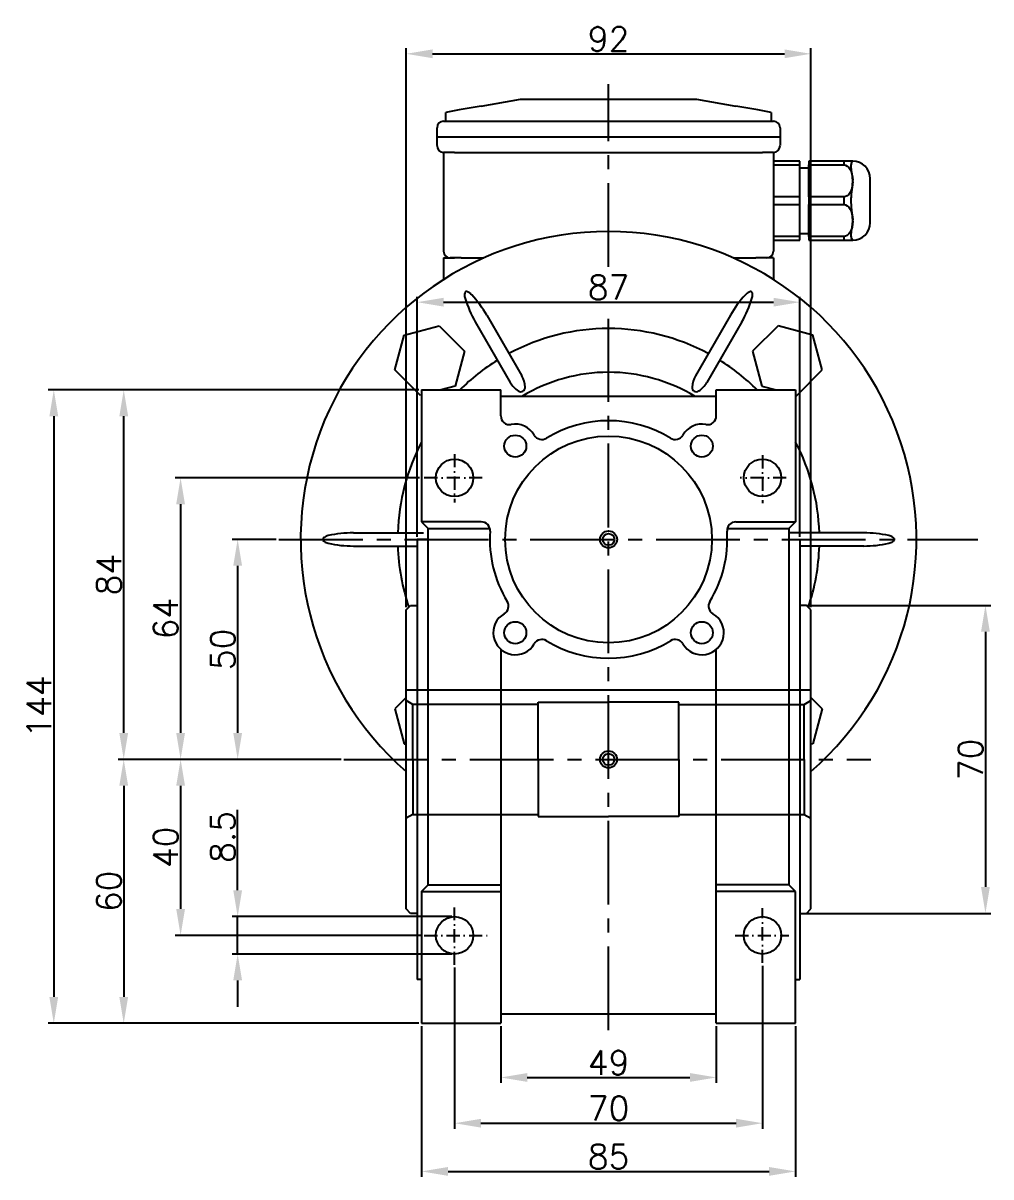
# Model space of a CAD drawing. Header units: millimetres. Extents: x 776 to 1513, y -1143 to -736.
# Drawn here: x 1293 to 1513, y -998.5 to -736.2 of the extents above; entities that cross this region are included whole.
import ezdxf

# ---------------------------------------------------------------- set-up
doc = ezdxf.new("R2010")
doc.units = ezdxf.units.MM
for name, pattern in [('CEN10', [12.1, 3, -1, 0.1, -1, 7]), ('CENTER2', [28.575, 19.05, -3.175, 3.175, -3.175]), ('CONTINUA', [0])]:
    doc.linetypes.add(name, pattern=pattern)
for name, color, linetype in [('HOLLOW SHAFT', 4, 'CONTINUA'), ('MOTOR', 3, 'CONTINUA'), ('PAM', 1, 'CONTINUA'), ('RV', 1, 'CONTINUA'), ('T BOX', 7, 'CONTINUA')]:
    doc.layers.add(name, color=color, linetype=linetype)
doc.styles.get("Standard").update_dxf_attribs({"font": 'txt.shx', "bigfont": 'chineset.shx'})
doc.dimstyles.new('ISO-25', dxfattribs={"dimtxt": 2.5, "dimasz": 2.5, "dimexe": 1.25, "dimexo": 0.625, "dimtad": 1, "dimtxsty": 'Standard', "dimcen": 2.5, "dimadec": 0, "dimazin": 0, "dimtfac": 1, "dimtmove": 0, "dimatfit": 3, "dimfxl": 1, "dimarcsym": 0})

# ---------------------------------------------------------------- blocks, each defined once
blk = doc.blocks.new('*D228')
at = {"lineweight": -2}
for p, q in [((1382.59, -852.97), (1382.59, -798.41)), ((1388.59, -799.66), (1463.59, -799.66)), ((1469.59, -852.97), (1469.59, -798.41))]:
    blk.add_line(p, q, dxfattribs=at)
for points in [[(1388.59, -798.66), (1388.59, -800.66), (1382.59, -799.66)], [(1463.59, -798.66), (1463.59, -800.66), (1469.59, -799.66)]]:
    blk.add_solid(points)
at = {"layer": 'Defpoints', "color": 0}
for p in [(1469.59, -799.66), (1382.59, -853.59), (1469.59, -853.59)]:
    blk.add_point(p, dxfattribs=at)
at = {"insert": (1426.09, -796.28), "char_height": 5.5, "attachment_point": 5}
blk.add_mtext('87', dxfattribs=at)
blk = doc.blocks.new('*D229')
at = {"lineweight": -2}
for p, q in [((1380.09, -868.97), (1380.09, -741.94)), ((1472.09, -868.97), (1472.09, -741.94)), ((1386.09, -743.19), (1466.09, -743.19))]:
    blk.add_line(p, q, dxfattribs=at)
for points in [[(1386.09, -742.19), (1386.09, -744.19), (1380.09, -743.19)], [(1466.09, -742.19), (1466.09, -744.19), (1472.09, -743.19)]]:
    blk.add_solid(points)
at = {"layer": 'Defpoints', "color": 0}
for p in [(1472.09, -743.19), (1380.09, -869.59), (1472.09, -869.59)]:
    blk.add_point(p, dxfattribs=at)
at = {"insert": (1426.09, -739.82), "char_height": 5.5, "attachment_point": 5}
blk.add_mtext('92', dxfattribs=at)
blk = doc.blocks.new('*D230')
at = {"lineweight": -2}
for p, q in [((1391.09, -950.93), (1391.09, -987.55)), ((1461.09, -950.5), (1461.09, -987.55)), ((1397.09, -986.3), (1455.09, -986.3))]:
    blk.add_line(p, q, dxfattribs=at)
for points in [[(1397.09, -985.3), (1397.09, -987.3), (1391.09, -986.3)], [(1455.09, -985.3), (1455.09, -987.3), (1461.09, -986.3)]]:
    blk.add_solid(points)
at = {"layer": 'Defpoints', "color": 0}
for p in [(1391.09, -950.31), (1461.09, -949.87), (1461.09, -986.3)]:
    blk.add_point(p, dxfattribs=at)
at = {"insert": (1426.09, -982.92), "char_height": 5.5, "attachment_point": 5}
blk.add_mtext('70', dxfattribs=at)
blk = doc.blocks.new('*D231')
at = {"lineweight": -2}
for p, q in [((1401.59, -964.22), (1401.59, -977.15)), ((1450.59, -964.22), (1450.59, -977.15)), ((1407.59, -975.9), (1444.59, -975.9))]:
    blk.add_line(p, q, dxfattribs=at)
for points in [[(1407.59, -974.9), (1407.59, -976.9), (1401.59, -975.9)], [(1444.59, -974.9), (1444.59, -976.9), (1450.59, -975.9)]]:
    blk.add_solid(points)
at = {"layer": 'Defpoints', "color": 0}
for p in [(1401.59, -963.59), (1450.59, -963.59), (1450.59, -975.9)]:
    blk.add_point(p, dxfattribs=at)
at = {"insert": (1426.09, -972.53), "char_height": 5.5, "attachment_point": 5}
blk.add_mtext('49', dxfattribs=at)
blk = doc.blocks.new('*D232')
at = {"lineweight": -2}
for p, q in [((1383.59, -964.22), (1383.59, -998.51)), ((1468.59, -964.22), (1468.59, -998.51)), ((1389.59, -997.26), (1462.59, -997.26))]:
    blk.add_line(p, q, dxfattribs=at)
for points in [[(1389.59, -996.26), (1389.59, -998.26), (1383.59, -997.26)], [(1462.59, -996.26), (1462.59, -998.26), (1468.59, -997.26)]]:
    blk.add_solid(points)
at = {"layer": 'Defpoints', "color": 0}
for p in [(1383.59, -963.59), (1468.59, -963.59), (1468.59, -997.26)]:
    blk.add_point(p, dxfattribs=at)
at = {"insert": (1426.09, -993.89), "char_height": 5.5, "attachment_point": 5}
blk.add_mtext('85', dxfattribs=at)
blk = doc.blocks.new('*D233')
at = {"lineweight": -2}
for p, q in [((1350.53, -853.59), (1340.52, -853.59)), ((1341.77, -859.59), (1341.77, -897.59)), ((1365.32, -903.59), (1340.52, -903.59))]:
    blk.add_line(p, q, dxfattribs=at)
for points in [[(1340.77, -859.59), (1342.77, -859.59), (1341.77, -853.59)], [(1340.77, -897.59), (1342.77, -897.59), (1341.77, -903.59)]]:
    blk.add_solid(points)
at = {"layer": 'Defpoints', "color": 0}
for p in [(1351.16, -853.59), (1341.77, -903.59), (1365.94, -903.59)]:
    blk.add_point(p, dxfattribs=at)
at = {"insert": (1338.39, -878.59), "char_height": 5.5, "attachment_point": 5, "rotation": 90}
blk.add_mtext('50', dxfattribs=at)
blk = doc.blocks.new('*D234')
at = {"lineweight": -2}
for p, q in [((1382.96, -839.59), (1327.55, -839.59)), ((1328.8, -845.59), (1328.8, -897.59)), ((1365.32, -903.59), (1327.55, -903.59))]:
    blk.add_line(p, q, dxfattribs=at)
for points in [[(1327.8, -845.59), (1329.8, -845.59), (1328.8, -839.59)], [(1327.8, -897.59), (1329.8, -897.59), (1328.8, -903.59)]]:
    blk.add_solid(points)
at = {"layer": 'Defpoints', "color": 0}
for p in [(1383.59, -839.59), (1328.8, -903.59), (1365.94, -903.59)]:
    blk.add_point(p, dxfattribs=at)
at = {"insert": (1325.42, -871.59), "char_height": 5.5, "attachment_point": 5, "rotation": 90}
blk.add_mtext('64', dxfattribs=at)
blk = doc.blocks.new('*D235')
at = {"lineweight": -2}
for p, q in [((1365.32, -903.59), (1327.55, -903.59)), ((1328.8, -909.59), (1328.8, -937.59)), ((1383.54, -943.59), (1327.55, -943.59))]:
    blk.add_line(p, q, dxfattribs=at)
for points in [[(1327.8, -909.59), (1329.8, -909.59), (1328.8, -903.59)], [(1327.8, -937.59), (1329.8, -937.59), (1328.8, -943.59)]]:
    blk.add_solid(points)
at = {"layer": 'Defpoints', "color": 0}
for p in [(1365.94, -903.59), (1328.8, -943.59), (1384.17, -943.59)]:
    blk.add_point(p, dxfattribs=at)
at = {"insert": (1325.42, -923.59), "char_height": 5.5, "attachment_point": 5, "rotation": 90}
blk.add_mtext('40', dxfattribs=at)
blk = doc.blocks.new('*D236')
at = {"lineweight": -2}
for p, q in [((1365.32, -903.59), (1314.62, -903.59)), ((1315.87, -909.59), (1315.87, -957.59)), ((1382.96, -963.59), (1314.62, -963.59))]:
    blk.add_line(p, q, dxfattribs=at)
for points in [[(1314.87, -909.59), (1316.87, -909.59), (1315.87, -903.59)], [(1314.87, -957.59), (1316.87, -957.59), (1315.87, -963.59)]]:
    blk.add_solid(points)
at = {"layer": 'Defpoints', "color": 0}
for p in [(1365.94, -903.59), (1315.87, -963.59), (1383.59, -963.59)]:
    blk.add_point(p, dxfattribs=at)
at = {"insert": (1312.5, -933.59), "char_height": 5.5, "attachment_point": 5, "rotation": 90}
blk.add_mtext('60', dxfattribs=at)
blk = doc.blocks.new('*D237')
at = {"lineweight": -2}
for p, q in [((1382.96, -819.59), (1314.62, -819.59)), ((1315.87, -897.59), (1315.87, -825.59)), ((1365.32, -903.59), (1314.62, -903.59))]:
    blk.add_line(p, q, dxfattribs=at)
for points in [[(1314.87, -825.59), (1316.87, -825.59), (1315.87, -819.59)], [(1314.87, -897.59), (1316.87, -897.59), (1315.87, -903.59)]]:
    blk.add_solid(points)
at = {"layer": 'Defpoints', "color": 0}
for p in [(1315.87, -819.59), (1383.59, -819.59), (1365.94, -903.59)]:
    blk.add_point(p, dxfattribs=at)
at = {"insert": (1312.5, -861.59), "char_height": 5.5, "attachment_point": 5, "rotation": 90}
blk.add_mtext('84', dxfattribs=at)
blk = doc.blocks.new('*D238')
at = {"lineweight": -2}
for p, q in [((1382.96, -819.59), (1298.72, -819.59)), ((1299.97, -825.59), (1299.97, -957.59)), ((1382.96, -963.59), (1298.72, -963.59))]:
    blk.add_line(p, q, dxfattribs=at)
for points in [[(1298.97, -825.59), (1300.97, -825.59), (1299.97, -819.59)], [(1298.97, -957.59), (1300.97, -957.59), (1299.97, -963.59)]]:
    blk.add_solid(points)
at = {"layer": 'Defpoints', "color": 0}
for p in [(1383.59, -819.59), (1299.97, -963.59), (1383.59, -963.59)]:
    blk.add_point(p, dxfattribs=at)
at = {"insert": (1296.6, -891.59), "char_height": 5.5, "attachment_point": 5, "rotation": 90}
blk.add_mtext('144', dxfattribs=at)
blk = doc.blocks.new('*D239')
at = {"lineweight": -2}
for p, q in [((1341.77, -933.34), (1341.77, -915.09)), ((1390.46, -939.34), (1340.52, -939.34)), ((1341.77, -947.84), (1341.77, -939.34)), ((1390.46, -947.84), (1340.52, -947.84)), ((1341.77, -953.84), (1341.77, -959.84))]:
    blk.add_line(p, q, dxfattribs=at)
for points in [[(1340.77, -933.34), (1342.77, -933.34), (1341.77, -939.34)], [(1340.77, -953.84), (1342.77, -953.84), (1341.77, -947.84)]]:
    blk.add_solid(points)
at = {"layer": 'Defpoints', "color": 0}
for p in [(1341.77, -939.34), (1391.09, -939.34), (1391.09, -947.84)]:
    blk.add_point(p, dxfattribs=at)
at = {"insert": (1338.39, -921.22), "char_height": 5.5, "attachment_point": 5, "rotation": 90}
blk.add_mtext('8.5', dxfattribs=at)
blk = doc.blocks.new('*D220')
at = {"lineweight": -2}
for p, q in [((1471.09, -868.59), (1513.02, -868.59)), ((1511.77, -874.59), (1511.77, -932.59)), ((1471.09, -938.59), (1513.02, -938.59))]:
    blk.add_line(p, q, dxfattribs=at)
for points in [[(1510.77, -874.59), (1512.77, -874.59), (1511.77, -868.59)], [(1510.77, -932.59), (1512.77, -932.59), (1511.77, -938.59)]]:
    blk.add_solid(points)
at = {"layer": 'Defpoints', "color": 0}
for p in [(1470.46, -868.59), (1470.46, -938.59), (1511.77, -938.59)]:
    blk.add_point(p, dxfattribs=at)
at = {"insert": (1508.39, -903.59), "char_height": 5.5, "attachment_point": 5, "rotation": 90}
blk.add_mtext('70', dxfattribs=at)

msp = doc.modelspace()

# ---------------------------------------------------------------- linework, layer by layer
at = {"color": 0, "linetype": 'CENTER2'}
for p, q in [((1426.09, -791.652), (1426.09, -750.101)), ((1426.09, -965.166), (1426.09, -803.45)), ((1351.156, -853.593), (1510.01, -853.593)), ((1365.941, -903.593), (1485.697, -903.593))]:
    msp.add_line(p, q, dxfattribs=at)
at = {"color": 0, "linetype": 'CEN10'}
for p, q in [((1391.09, -834.186), (1391.09, -845.179)), ((1461.09, -834.461), (1461.09, -845.372)), ((1397.393, -839.593), (1382.112, -839.593)), ((1466.482, -839.593), (1455.98, -839.593)), ((1391.09, -950.307), (1391.09, -937.247)), ((1461.09, -949.871), (1461.09, -937.392)), ((1384.169, -943.593), (1399.273, -943.593)), ((1454.897, -943.593), (1467.096, -943.593))]:
    msp.add_line(p, q, dxfattribs=at)
at = {"linetype": 'CONTINUA'}
for centre, radius in [((1426.09, -853.593), 1.926), ((1426.09, -853.593), 1.328), ((1426.09, -903.593), 1.926), ((1426.09, -903.593), 1.328)]:
    msp.add_circle(centre, radius, dxfattribs=at)
at = {"layer": 'HOLLOW SHAFT', "color": 4}
for p, q in [((1380.09, -887.793), (1472.09, -887.793)), ((1381.59, -891.093), (1380.09, -890.226)), ((1410.09, -891.093), (1381.59, -891.093)), ((1381.59, -903.593), (1381.59, -891.093)), ((1410.09, -903.593), (1410.09, -890.593)), ((1410.09, -890.593), (1426.09, -890.593)), ((1442.09, -890.593), (1426.09, -890.593)), ((1442.09, -903.593), (1442.09, -890.593)), ((1442.09, -891.093), (1470.59, -891.093)), ((1470.59, -891.093), (1472.09, -890.226)), ((1470.59, -903.593), (1470.59, -891.093)), ((1381.59, -903.593), (1381.59, -916.093)), ((1410.09, -903.593), (1410.09, -916.593)), ((1442.09, -903.593), (1442.09, -916.593)), ((1470.59, -903.593), (1470.59, -916.093)), ((1381.59, -916.093), (1380.09, -916.959)), ((1381.59, -916.093), (1410.09, -916.093)), ((1410.09, -916.593), (1426.09, -916.593)), ((1442.09, -916.593), (1426.09, -916.593)), ((1442.09, -916.093), (1470.59, -916.093)), ((1470.59, -916.093), (1472.09, -916.959))]:
    msp.add_line(p, q, dxfattribs=at)
at = {"layer": 'MOTOR'}
for p, q in [((1388.59, -789.593), (1388.59, -794.485)), ((1463.59, -789.593), (1463.59, -794.485))]:
    msp.add_line(p, q, dxfattribs=at)
for start, end in [(90, 228.91767), (311.08233, 90)]:
    msp.add_arc((1426.09, -853.593), 70, start, end, dxfattribs=at)
at = {"layer": 'PAM', "linetype": 'CONTINUA'}
for p, q in [((1398.389, -802.613), (1406.346, -816.394)), ((1453.791, -802.613), (1445.834, -816.395)), ((1453.791, -802.613), (1453.791, -802.613)), ((1379.634, -807.137), (1387.553, -805.015)), ((1387.553, -805.015), (1393.35, -810.812)), ((1395.791, -804.113), (1403.748, -817.894)), ((1456.389, -804.113), (1448.432, -817.895)), ((1456.389, -804.113), (1456.389, -804.113)), ((1464.627, -805.015), (1458.829, -810.812)), ((1472.545, -807.137), (1464.627, -805.015)), ((1377.512, -815.056), (1379.634, -807.137)), ((1474.667, -815.056), (1472.545, -807.137)), ((1393.35, -810.812), (1391.228, -818.731)), ((1458.829, -810.812), (1460.951, -818.731)), ((1383.309, -820.853), (1377.512, -815.056)), ((1468.87, -820.853), (1474.667, -815.056)), ((1383.59, -820.778), (1383.309, -820.853)), ((1391.228, -818.731), (1388.013, -819.593)), ((1460.951, -818.731), (1464.166, -819.593)), ((1468.59, -820.778), (1468.87, -820.853)), ((1368.09, -852.092), (1384.003, -852.092)), ((1484.09, -852.093), (1467.09, -852.093)), ((1484.09, -852.093), (1484.09, -852.093)), ((1368.09, -855.092), (1382.59, -855.092)), ((1484.09, -855.093), (1469.59, -855.093)), ((1484.09, -855.093), (1484.09, -855.093)), ((1380.09, -889.552), (1377.512, -892.129)), ((1472.09, -889.552), (1474.667, -892.129)), ((1377.512, -892.129), (1379.634, -900.048)), ((1474.667, -892.129), (1472.545, -900.048)), ((1379.634, -900.048), (1380.09, -900.17)), ((1472.545, -900.048), (1472.09, -900.17))]:
    msp.add_line(p, q, dxfattribs=at)
for centre, radius, start, end in [((1426.09, -853.593), 70, 311.08233, 228.91767), ((1393.768, -797.609), 0.356, 120.00051, 157.38673), ((1393.768, -797.609), 0.356, 82.61395, 120.00051), ((1393.653, -798.377), 1.133, 63.76527, 81.81997), ((1392.898, -799.908), 2.839, 42.63448, 63.76527), ((1459.281, -799.908), 2.839, 116.23474, 137.36553), ((1458.527, -798.377), 1.133, 98.18003, 116.23474), ((1458.412, -797.61), 0.356, 59.99949, 97.38606), ((1458.412, -797.61), 0.356, 22.61326, 59.99949), ((1396.193, -798.005), 2.839, 176.23499, 197.36564), ((1394.491, -797.893), 1.133, 158.18056, 176.23499), ((1418.395, -791.063), 26.101, 197.36564, 210.00003), ((1375.785, -815.663), 26.101, 30.00008, 42.63448), ((1476.395, -815.664), 26.101, 137.36553, 149.99995), ((1433.785, -791.063), 26.101, 329.99995, 342.63435), ((1455.986, -798.006), 2.839, 342.63435, 3.765), ((1457.689, -797.894), 1.133, 3.765, 21.81943), ((1426.09, -853.593), 47.947, 61.7926, 118.20854), ((1426.09, -853.593), 47.947, 121.79261, 134.83738), ((1426.09, -853.593), 47.947, 45.16264, 58.20709), ((1426.09, -853.593), 38, 58.78882, 121.21118), ((1408.653, -815.123), 5.635, 209.46194, 236.89306), ((1401.493, -819.257), 5.635, 3.10693, 30.53801), ((1450.687, -819.257), 5.635, 149.46196, 176.89309), ((1443.526, -815.123), 5.635, 303.10694, 330.53802), ((1406.121, -819.006), 1, 236.8935, 3.10652), ((1446.058, -819.006), 1, 176.89353, 303.10653), ((1426.09, -853.593), 47.947, 152.4229, 178.20857), ((1426.09, -853.593), 47.947, 1.79261, 27.57708), ((1368.09, -878.193), 26.101, 90.00008, 102.63448), ((1484.09, -878.194), 26.101, 77.36553, 89.99994), ((1361.446, -853.592), 0.356, 142.61395, 180.00051), ((1361.446, -853.592), 0.356, 180.00051, 217.38673), ((1362.053, -854.076), 1.133, 123.76527, 141.81997), ((1362.053, -853.109), 1.133, 218.18056, 236.23499), ((1363.002, -855.495), 2.839, 102.63448, 123.76527), ((1363.002, -851.69), 2.839, 236.23499, 257.36564), ((1368.09, -828.991), 26.101, 257.36564, 270.00003), ((1426.09, -853.593), 47.947, 181.7926, 198.74116), ((1426.09, -853.593), 47.947, 341.25882, 358.20856), ((1484.09, -828.992), 26.101, 269.99994, 282.63435), ((1489.178, -855.495), 2.839, 56.23474, 77.36553), ((1489.178, -851.69), 2.839, 282.63435, 303.76501), ((1490.126, -854.076), 1.133, 38.18003, 56.23474), ((1490.126, -853.109), 1.133, 303.76501, 321.81943), ((1490.733, -853.593), 0.356, 359.99949, 37.38606), ((1490.733, -853.593), 0.356, 322.61326, 359.99949)]:
    msp.add_arc(centre, radius, start, end, dxfattribs=at)
at = {"layer": 'RV', "color": 1}
for p, q in [((1383.59, -819.593), (1383.59, -849.593)), ((1383.59, -819.593), (1401.59, -819.593)), ((1401.59, -825.499), (1401.59, -819.593)), ((1450.59, -825.499), (1450.59, -819.593)), ((1450.59, -819.593), (1468.59, -819.593)), ((1468.59, -819.593), (1468.59, -849.593)), ((1450.59, -821.093), (1401.59, -821.093)), ((1383.59, -849.593), (1385.09, -851.093)), ((1397.159, -849.593), (1383.59, -849.593)), ((1455.021, -849.593), (1468.59, -849.593)), ((1468.59, -849.593), (1467.09, -851.093)), ((1385.09, -932.093), (1385.09, -851.093)), ((1385.09, -851.093), (1399.095, -851.093)), ((1453.084, -851.093), (1467.09, -851.093)), ((1467.09, -851.093), (1467.09, -932.093)), ((1385.09, -853.505), (1382.59, -853.593)), ((1382.59, -853.593), (1382.59, -953.593)), ((1467.09, -853.505), (1469.59, -853.593)), ((1469.59, -853.593), (1469.59, -953.593)), ((1380.09, -869.593), (1381.09, -868.593)), ((1380.09, -937.593), (1380.09, -869.593)), ((1381.09, -868.593), (1382.59, -868.593)), ((1471.09, -868.593), (1469.59, -868.593)), ((1472.09, -869.593), (1471.09, -868.593)), ((1472.09, -937.593), (1472.09, -869.593)), ((1401.59, -878.574), (1401.59, -963.593)), ((1450.59, -963.593), (1450.59, -878.574)), ((1383.59, -933.593), (1385.09, -932.093)), ((1383.59, -933.593), (1383.59, -963.593)), ((1383.59, -933.593), (1401.59, -933.593)), ((1385.09, -932.093), (1401.59, -932.093)), ((1467.09, -932.093), (1450.59, -932.093)), ((1468.59, -933.593), (1450.59, -933.593)), ((1468.59, -933.593), (1467.09, -932.093)), ((1468.59, -963.593), (1468.59, -933.593)), ((1381.09, -938.593), (1380.09, -937.593)), ((1382.59, -938.593), (1381.09, -938.593)), ((1469.59, -938.593), (1471.09, -938.593)), ((1471.09, -938.593), (1472.09, -937.593)), ((1383.59, -953.628), (1382.59, -953.593)), ((1383.59, -953.628), (1382.59, -953.593)), ((1468.59, -953.628), (1469.59, -953.593)), ((1468.59, -953.628), (1469.59, -953.593)), ((1450.59, -961.507), (1401.59, -961.507)), ((1383.59, -963.593), (1401.59, -963.593)), ((1450.59, -963.593), (1468.59, -963.593))]:
    msp.add_line(p, q, dxfattribs=at)
for centre, radius in [((1404.877, -832.379), 2.5), ((1426.09, -853.593), 23.5), ((1447.303, -832.379), 2.5), ((1391.09, -839.593), 4.25), ((1461.09, -839.593), 4.25), ((1404.877, -874.806), 2.5), ((1447.303, -874.806), 2.5), ((1391.09, -943.593), 4.25), ((1461.09, -943.593), 4.25)]:
    msp.add_circle(centre, radius, dxfattribs=at)
for centre, radius, start, end in [((1403.59, -825.499), 2, 180, 280.59296), ((1448.59, -825.499), 2, 259.40747, 0), ((1404.877, -832.379), 5, 30.09944, 100.59268), ((1426.09, -853.593), 27, 58.48925, 121.51084), ((1447.303, -832.379), 5, 79.40698, 149.90056), ((1410.933, -828.869), 2, 210.0998, 301.51089), ((1441.247, -828.869), 2, 238.48911, 329.90019), ((1397.159, -851.593), 2, 356.04519, 90), ((1455.021, -851.593), 2, 90, 183.95481), ((1426.09, -853.593), 27, 176.04545, 211.51077), ((1426.09, -853.593), 27, 328.48915, 3.95456), ((1401.366, -868.75), 2, 300.09941, 31.51065), ((1450.813, -868.75), 2, 148.48912, 239.9002), ((1404.877, -874.806), 5, 120.09944, 329.90065), ((1447.303, -874.806), 5, 210.09943, 59.90056), ((1410.933, -878.316), 2, 58.48912, 149.90096), ((1426.09, -853.593), 27, 238.48922, 301.5107), ((1441.247, -878.316), 2, 30.0998, 121.51042)]:
    msp.add_arc(centre, radius, start, end, dxfattribs=at)
at = {"layer": 'T BOX'}
for p, q in [((1397.149, -755.08), (1392.149, -755.963)), ((1397.149, -755.08), (1406.09, -753.503)), ((1406.09, -753.503), (1446.09, -753.503)), ((1446.09, -753.503), (1455.031, -755.08)), ((1460.031, -755.963), (1455.031, -755.08)), ((1392.149, -755.963), (1389.09, -756.503)), ((1389.09, -758.503), (1389.09, -756.503)), ((1463.09, -756.503), (1460.031, -755.963)), ((1463.09, -756.503), (1463.09, -758.503)), ((1387.09, -764.003), (1387.09, -760.003)), ((1388.59, -758.503), (1391.09, -758.503)), ((1391.09, -758.503), (1461.09, -758.503)), ((1461.09, -758.503), (1463.59, -758.503)), ((1465.09, -760.003), (1465.09, -764.003)), ((1387.09, -762.093), (1465.09, -762.093)), ((1391.09, -765.593), (1388.59, -765.593)), ((1388.59, -765.593), (1388.59, -788.093)), ((1391.09, -765.593), (1461.09, -765.593)), ((1463.59, -765.593), (1461.09, -765.593)), ((1463.59, -765.593), (1463.59, -788.093)), ((1469.59, -767.593), (1463.59, -767.593)), ((1463.59, -768.459), (1469.59, -768.459)), ((1469.59, -768.459), (1469.59, -767.593)), ((1469.59, -775.727), (1469.59, -768.459)), ((1479.59, -767.593), (1471.59, -767.593)), ((1471.59, -767.593), (1471.59, -768.459)), ((1471.59, -768.459), (1479.59, -768.459)), ((1471.59, -775.727), (1471.59, -768.459)), ((1481.59, -767.593), (1479.59, -767.593)), ((1479.59, -767.593), (1479.59, -768.459)), ((1481.59, -767.595), (1481.59, -767.593)), ((1481.59, -771.923), (1481.59, -771.92)), ((1481.59, -772.093), (1481.59, -771.923)), ((1481.59, -772.262), (1481.59, -772.093)), ((1481.59, -772.267), (1481.59, -772.262)), ((1485.59, -781.593), (1485.59, -771.593)), ((1469.59, -775.727), (1463.59, -775.727)), ((1469.59, -777.459), (1469.59, -775.727)), ((1479.59, -775.727), (1471.59, -775.727)), ((1471.59, -775.727), (1471.59, -777.459)), ((1479.59, -775.727), (1479.59, -777.459)), ((1463.59, -777.459), (1469.59, -777.459)), ((1469.59, -784.727), (1469.59, -777.459)), ((1471.59, -777.459), (1479.59, -777.459)), ((1471.59, -784.727), (1471.59, -777.459)), ((1481.59, -780.923), (1481.59, -780.918)), ((1481.59, -781.093), (1481.59, -780.923)), ((1481.59, -781.262), (1481.59, -781.093)), ((1481.59, -781.265), (1481.59, -781.262)), ((1469.59, -784.727), (1463.59, -784.727)), ((1463.59, -785.593), (1469.59, -785.593)), ((1469.59, -785.593), (1469.59, -784.727)), ((1479.59, -784.727), (1471.59, -784.727)), ((1471.59, -784.727), (1471.59, -785.593)), ((1471.59, -785.593), (1479.59, -785.593)), ((1479.59, -784.727), (1479.59, -785.593)), ((1479.59, -785.593), (1481.59, -785.593)), ((1481.59, -785.593), (1481.59, -785.59)), ((1388.59, -789.593), (1391.09, -789.593)), ((1392.59, -789.593), (1390.09, -789.593)), ((1392.59, -789.593), (1397.735, -789.593)), ((1454.445, -789.593), (1459.59, -789.593)), ((1462.09, -789.593), (1459.59, -789.593)), ((1463.59, -789.593), (1461.09, -789.593))]:
    msp.add_line(p, q, dxfattribs=at)
for centre, radius, start, end in [((1388.59, -760.003), 1.5, 90, 180), ((1463.59, -760.003), 1.5, 0, 90), ((1388.59, -764.093), 1.5, 180, 270), ((1463.59, -764.093), 1.5, 270, 0), ((1481.59, -771.593), 4, 0, 90), ((1481.59, -781.593), 4, 270, 0), ((1390.09, -788.093), 1.5, 180, 270), ((1462.09, -788.093), 1.5, 270, 0)]:
    msp.add_arc(centre, radius, start, end, dxfattribs=at)
at = {"layer": 'T BOX', "extrusion": (0, 0, -1)}
for centre, start_param, end_param in [((1479.59, -771.923), 0, 1.5707963), ((1479.59, -772.262), 1.5707963, 3.1415927), ((1479.59, -780.923), 0, 1.5707963), ((1479.59, -781.262), 1.5707963, 3.1415927)]:
    msp.add_ellipse(centre, major_axis=(0, 3.464), ratio=0.5773503, start_param=start_param, end_param=end_param, dxfattribs=at)
at = {"layer": 'T BOX'}
for points in [[(1481.59, -771.92), (1481.59, -771.269), (1481.496, -770.686), (1481.372, -769.903), (1481.333, -769.657), (1481.279, -769.207), (1481.264, -769), (1481.264, -768.625), (1481.279, -768.455), (1481.333, -768.158), (1481.371, -768.033), (1481.453, -767.828), (1481.497, -767.748), (1481.565, -767.636), (1481.59, -767.603), (1481.59, -767.595)], [(1481.59, -780.918), (1481.59, -780.25), (1481.496, -779.556), (1481.372, -778.464), (1481.333, -778.091), (1481.279, -777.347), (1481.264, -776.973), (1481.264, -776.223), (1481.279, -775.845), (1481.333, -775.094), (1481.371, -774.726), (1481.453, -774.002), (1481.497, -773.646), (1481.565, -772.945), (1481.59, -772.6), (1481.59, -772.267)], [(1481.59, -785.59), (1481.59, -785.573), (1481.496, -785.462), (1481.372, -785.154), (1481.333, -785.027), (1481.279, -784.733), (1481.264, -784.565), (1481.264, -784.191), (1481.279, -783.982), (1481.333, -783.529), (1481.371, -783.286), (1481.453, -782.767), (1481.497, -782.491), (1481.565, -781.902), (1481.59, -781.59), (1481.59, -781.265)]]:
    msp.add_open_spline(points, degree=3, knots=[0, 0, 0, 0, 0.25, 0.25, 0.375, 0.375, 0.5, 0.5, 0.625, 0.625, 0.75, 0.75, 0.875, 0.875, 1, 1, 1, 1], dxfattribs=at)
for points in [[(1469.59, -769.093), (1471.59, -769.093)], [(1471.59, -784.093), (1469.59, -784.093)]]:
    msp.add_open_spline(points, degree=1, dxfattribs=at)

# ---------------------------------------------------------------- dimensions: what is measured, and where the dimension line sits
at = {"color": 0}
for base, p1, p2, picture, middle in [((1472.09, -743.192), (1380.09, -869.593), (1472.09, -869.593), '*D229', (1426.09, -743.192)), ((1469.59, -799.656), (1382.59, -853.593), (1469.59, -853.593), '*D228', (1426.09, -799.656)), ((1461.09, -986.296), (1391.09, -950.307), (1461.09, -949.871), '*D230', (1426.09, -986.296))]:
    dim = msp.add_linear_dim(base=base, p1=p1, p2=p2, dimstyle='ISO-25', override={"dimtxt": 5.5, "dimasz": 6, "dimdsep": 46, "dimclrd": 256, "dimclre": 256, "dimclrt": 256, "dimatfit": 0, "dimfxl": 1.25}, dxfattribs=at)
    dim.commit()
    dim.dimension.update_dxf_attribs({"geometry": picture, "text_midpoint": middle, "dimtype": 160})
for base, p1, p2, picture, middle in [((1299.972, -963.593), (1383.59, -819.593), (1383.59, -963.593), '*D238', (1299.972, -891.593)), ((1511.766, -938.593), (1470.465, -868.593), (1470.465, -938.593), '*D220', (1511.766, -903.593))]:
    dim = msp.add_linear_dim(base=base, p1=p1, p2=p2, angle=90, dimstyle='ISO-25', override={"dimtxt": 5.5, "dimasz": 6, "dimdsep": 46, "dimclrd": 256, "dimclre": 256, "dimclrt": 256, "dimatfit": 0, "dimfxl": 1.25}, dxfattribs=at)
    dim.commit()
    dim.dimension.update_dxf_attribs({"geometry": picture, "text_midpoint": middle, "dimtype": 160})
for base, p1, p2, picture, middle in [((1315.873, -819.593), (1365.941, -903.593), (1383.59, -819.593), '*D237', (1312.498, -861.593)), ((1328.796, -903.593), (1383.59, -839.593), (1365.941, -903.593), '*D234', (1325.421, -871.593)), ((1341.766, -903.593), (1351.156, -853.593), (1365.941, -903.593), '*D233', (1338.391, -878.593)), ((1315.873, -963.593), (1365.941, -903.593), (1383.59, -963.593), '*D236', (1312.498, -933.593)), ((1328.796, -943.593), (1365.941, -903.593), (1384.169, -943.593), '*D235', (1325.421, -923.593)), ((1341.766, -939.343), (1391.09, -947.843), (1391.09, -939.343), '*D239', (1338.391, -921.218))]:
    dim = msp.add_linear_dim(base=base, p1=p1, p2=p2, angle=90, dimstyle='ISO-25', override={"dimtxt": 5.5, "dimasz": 6, "dimdsep": 46, "dimclrd": 256, "dimclre": 256, "dimclrt": 256, "dimatfit": 0, "dimfxl": 1.25}, dxfattribs=at)
    dim.commit()
    dim.dimension.update_dxf_attribs({"geometry": picture, "text_midpoint": middle})
for base, p1, p2, picture, middle in [((1468.59, -997.26), (1383.59, -963.593), (1468.59, -963.593), '*D232', (1426.09, -993.885)), ((1450.59, -975.902), (1401.59, -963.593), (1450.59, -963.593), '*D231', (1426.09, -972.527))]:
    dim = msp.add_linear_dim(base=base, p1=p1, p2=p2, dimstyle='ISO-25', override={"dimtxt": 5.5, "dimasz": 6, "dimdsep": 46, "dimclrd": 256, "dimclre": 256, "dimclrt": 256, "dimatfit": 0, "dimfxl": 1.25}, dxfattribs=at)
    dim.commit()
    dim.dimension.update_dxf_attribs({"geometry": picture, "text_midpoint": middle})

doc.saveas('drawing.dxf')
